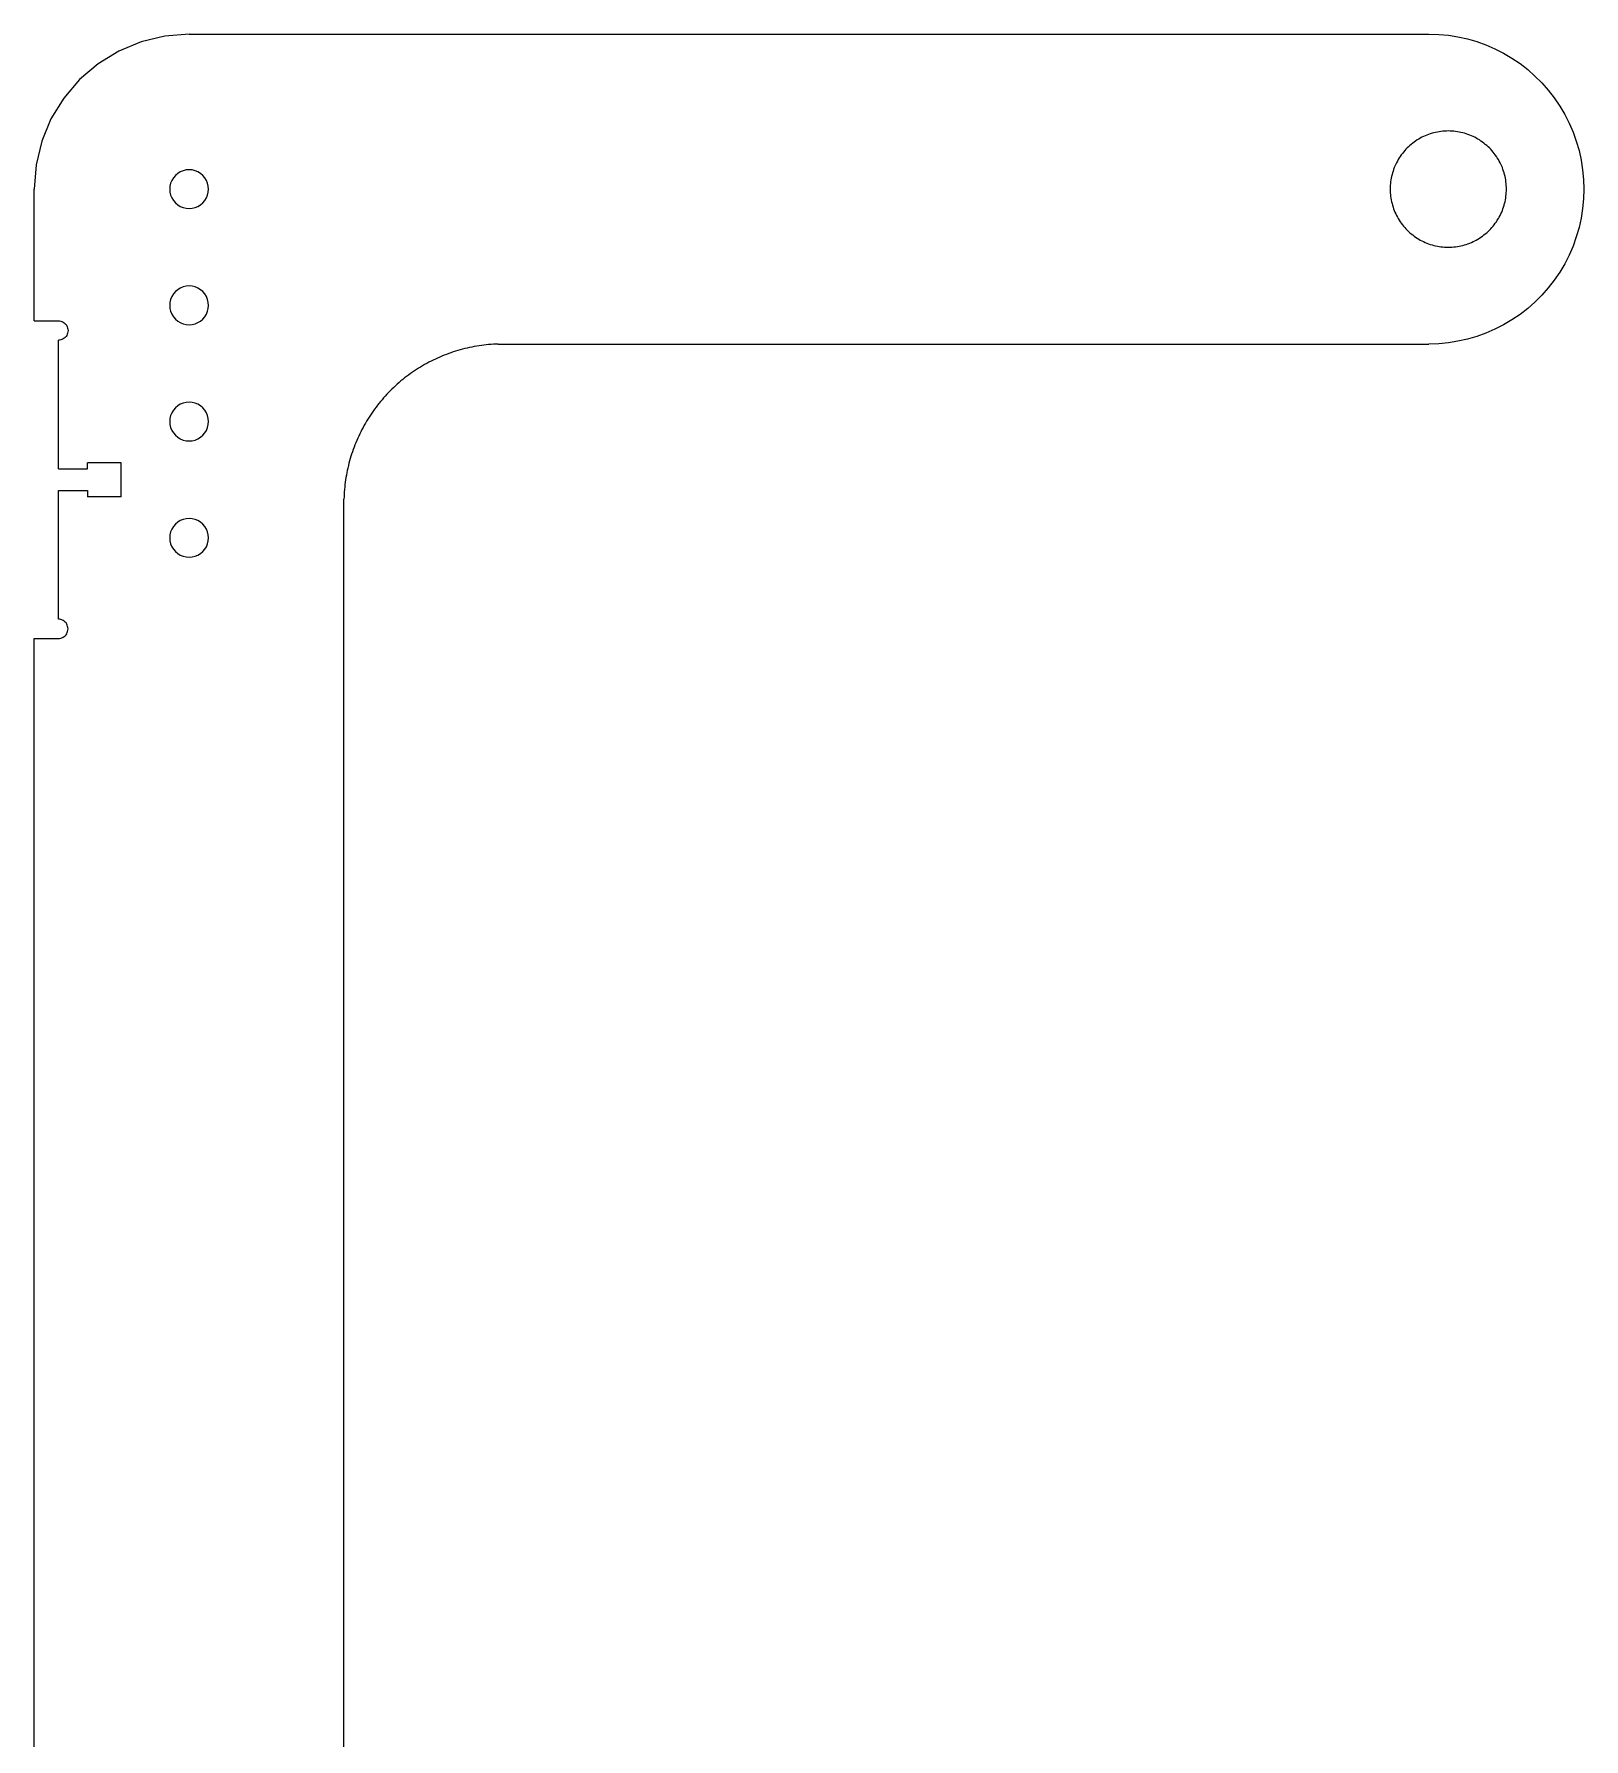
# Model space of a CAD drawing. Extents: x -54 to 50, y -44 to 48.
# Drawn here: x -27.79 to -7.79, y -21.77 to 0.23 of the extents above; entities that cross this region are included whole.
import ezdxf

# ---------------------------------------------------------------- set-up
doc = ezdxf.new("R2010")
doc.units = 0
doc.header["$MEASUREMENT"] = 0
doc.layers.get('0').update_dxf_attribs({"linetype": 'CONTINUOUS'})

msp = doc.modelspace()

# ---------------------------------------------------------------- linework, layer by layer
for p, q in [((-25.795, 0.232), (-26.108, 0.207)), ((-9.795, 0.233), (-9.669, 0.229)), ((-9.669, 0.229), (-9.544, 0.217)), ((-26.703, 0.014), (-26.97, -0.15)), ((-26.413, 0.134), (-26.703, 0.014)), ((-26.108, 0.207), (-26.413, 0.134)), ((-9.544, 0.217), (-9.42, 0.197)), ((-9.42, 0.197), (-9.297, 0.17)), ((-9.297, 0.17), (-9.177, 0.135)), ((-9.177, 0.135), (-9.059, 0.092)), ((-9.059, 0.092), (-8.943, 0.042)), ((-8.943, 0.042), (-8.831, -0.015)), ((-26.97, -0.15), (-27.209, -0.354)), ((-8.831, -0.015), (-8.723, -0.079)), ((-8.723, -0.079), (-8.619, -0.149)), ((-8.619, -0.149), (-8.52, -0.226)), ((-27.209, -0.354), (-27.413, -0.593)), ((-8.52, -0.226), (-8.426, -0.309)), ((-8.426, -0.309), (-8.337, -0.398)), ((-8.337, -0.398), (-8.254, -0.493)), ((-27.413, -0.593), (-27.577, -0.86)), ((-8.254, -0.493), (-8.177, -0.592)), ((-8.177, -0.592), (-8.106, -0.696)), ((-27.577, -0.86), (-27.697, -1.15)), ((-8.106, -0.696), (-8.042, -0.804)), ((-8.042, -0.804), (-7.985, -0.916)), ((-9.885, -1.099), (-9.906, -1.11)), ((-9.864, -1.089), (-9.885, -1.099)), ((-9.843, -1.079), (-9.864, -1.089)), ((-9.821, -1.07), (-9.843, -1.079)), ((-9.799, -1.062), (-9.821, -1.07)), ((-9.777, -1.054), (-9.799, -1.062)), ((-9.754, -1.047), (-9.777, -1.054)), ((-9.731, -1.041), (-9.754, -1.047)), ((-9.708, -1.036), (-9.731, -1.041)), ((-9.685, -1.031), (-9.708, -1.036)), ((-9.662, -1.027), (-9.685, -1.031)), ((-9.639, -1.023), (-9.662, -1.027)), ((-9.615, -1.021), (-9.639, -1.023)), ((-9.592, -1.019), (-9.615, -1.021)), ((-9.568, -1.018), (-9.592, -1.019)), ((-9.545, -1.017), (-9.568, -1.018)), ((-9.521, -1.018), (-9.545, -1.017)), ((-9.498, -1.019), (-9.521, -1.018)), ((-9.474, -1.021), (-9.498, -1.019)), ((-9.451, -1.023), (-9.474, -1.021)), ((-9.427, -1.027), (-9.451, -1.023)), ((-9.404, -1.031), (-9.427, -1.027)), ((-9.381, -1.036), (-9.404, -1.031)), ((-9.358, -1.041), (-9.381, -1.036)), ((-9.336, -1.047), (-9.358, -1.041)), ((-9.313, -1.054), (-9.336, -1.047)), ((-9.291, -1.062), (-9.313, -1.054)), ((-9.269, -1.07), (-9.291, -1.062)), ((-9.247, -1.079), (-9.269, -1.07)), ((-9.225, -1.089), (-9.247, -1.079)), ((-9.204, -1.099), (-9.225, -1.089)), ((-9.183, -1.11), (-9.204, -1.099)), ((-7.985, -0.916), (-7.935, -1.031)), ((-7.935, -1.031), (-7.893, -1.149)), ((-27.697, -1.15), (-27.77, -1.455)), ((-10.137, -1.308), (-10.152, -1.327)), ((-10.123, -1.289), (-10.137, -1.308)), ((-10.107, -1.271), (-10.123, -1.289)), ((-10.092, -1.254), (-10.107, -1.271)), ((-10.075, -1.237), (-10.092, -1.254)), ((-10.058, -1.221), (-10.075, -1.237)), ((-10.041, -1.205), (-10.058, -1.221)), ((-10.023, -1.19), (-10.041, -1.205)), ((-10.004, -1.175), (-10.023, -1.19)), ((-9.986, -1.161), (-10.004, -1.175)), ((-9.966, -1.147), (-9.986, -1.161)), ((-9.947, -1.134), (-9.966, -1.147)), ((-9.927, -1.122), (-9.947, -1.134)), ((-9.906, -1.11), (-9.927, -1.122)), ((-9.163, -1.122), (-9.183, -1.11)), ((-9.143, -1.134), (-9.163, -1.122)), ((-9.123, -1.147), (-9.143, -1.134)), ((-9.104, -1.161), (-9.123, -1.147)), ((-9.085, -1.175), (-9.104, -1.161)), ((-9.067, -1.19), (-9.085, -1.175)), ((-9.049, -1.205), (-9.067, -1.19)), ((-9.031, -1.221), (-9.049, -1.205)), ((-9.014, -1.237), (-9.031, -1.221)), ((-8.998, -1.254), (-9.014, -1.237)), ((-8.982, -1.271), (-8.998, -1.254)), ((-8.967, -1.289), (-8.982, -1.271)), ((-8.952, -1.308), (-8.967, -1.289)), ((-8.938, -1.327), (-8.952, -1.308)), ((-7.893, -1.149), (-7.858, -1.27)), ((-7.858, -1.27), (-7.83, -1.393)), ((-27.77, -1.455), (-27.795, -1.768)), ((-25.872, -1.53), (-25.908, -1.545)), ((-25.834, -1.521), (-25.872, -1.53)), ((-25.795, -1.518), (-25.834, -1.521)), ((-25.756, -1.521), (-25.795, -1.518)), ((-25.718, -1.53), (-25.756, -1.521)), ((-25.681, -1.545), (-25.718, -1.53)), ((-10.258, -1.536), (-10.265, -1.558)), ((-10.25, -1.513), (-10.258, -1.536)), ((-10.242, -1.491), (-10.25, -1.513)), ((-10.233, -1.47), (-10.242, -1.491)), ((-10.223, -1.448), (-10.233, -1.47)), ((-10.213, -1.427), (-10.223, -1.448)), ((-10.202, -1.406), (-10.213, -1.427)), ((-10.19, -1.386), (-10.202, -1.406)), ((-10.178, -1.366), (-10.19, -1.386)), ((-10.165, -1.346), (-10.178, -1.366)), ((-10.152, -1.327), (-10.165, -1.346)), ((-8.924, -1.346), (-8.938, -1.327)), ((-8.912, -1.366), (-8.924, -1.346)), ((-8.899, -1.386), (-8.912, -1.366)), ((-8.888, -1.406), (-8.899, -1.386)), ((-8.877, -1.427), (-8.888, -1.406)), ((-8.866, -1.448), (-8.877, -1.427)), ((-8.856, -1.47), (-8.866, -1.448)), ((-8.847, -1.491), (-8.856, -1.47)), ((-8.839, -1.513), (-8.847, -1.491)), ((-8.831, -1.536), (-8.839, -1.513)), ((-8.825, -1.558), (-8.831, -1.536)), ((-7.83, -1.393), (-7.811, -1.517)), ((-7.811, -1.517), (-7.799, -1.642)), ((-26.042, -1.729), (-26.045, -1.768)), ((-26.033, -1.691), (-26.042, -1.729)), ((-26.018, -1.655), (-26.033, -1.691)), ((-25.997, -1.621), (-26.018, -1.655)), ((-25.972, -1.591), (-25.997, -1.621)), ((-25.942, -1.566), (-25.972, -1.591)), ((-25.908, -1.545), (-25.942, -1.566)), ((-25.648, -1.566), (-25.681, -1.545)), ((-25.618, -1.591), (-25.648, -1.566)), ((-25.593, -1.621), (-25.618, -1.591)), ((-25.572, -1.655), (-25.593, -1.621)), ((-25.557, -1.691), (-25.572, -1.655)), ((-25.548, -1.729), (-25.557, -1.691)), ((-25.545, -1.768), (-25.548, -1.729)), ((-10.294, -1.744), (-10.295, -1.767)), ((-10.293, -1.72), (-10.294, -1.744)), ((-10.291, -1.697), (-10.293, -1.72)), ((-10.289, -1.673), (-10.291, -1.697)), ((-10.286, -1.65), (-10.289, -1.673)), ((-10.281, -1.627), (-10.286, -1.65)), ((-10.277, -1.604), (-10.281, -1.627)), ((-10.271, -1.581), (-10.277, -1.604)), ((-10.265, -1.558), (-10.271, -1.581)), ((-8.818, -1.581), (-8.825, -1.558)), ((-8.813, -1.604), (-8.818, -1.581)), ((-8.808, -1.627), (-8.813, -1.604)), ((-8.804, -1.65), (-8.808, -1.627)), ((-8.801, -1.673), (-8.804, -1.65)), ((-8.798, -1.697), (-8.801, -1.673)), ((-8.796, -1.72), (-8.798, -1.697)), ((-8.795, -1.744), (-8.796, -1.72)), ((-8.795, -1.767), (-8.795, -1.744)), ((-7.799, -1.642), (-7.795, -1.767)), ((-26.045, -1.768), (-26.042, -1.807)), ((-26.042, -1.807), (-26.033, -1.845)), ((-26.033, -1.845), (-26.018, -1.882)), ((-26.018, -1.882), (-25.997, -1.915)), ((-25.997, -1.915), (-25.972, -1.945)), ((-25.972, -1.945), (-25.942, -1.97)), ((-25.942, -1.97), (-25.908, -1.991)), ((-25.681, -1.991), (-25.648, -1.97)), ((-25.648, -1.97), (-25.618, -1.945)), ((-25.618, -1.945), (-25.593, -1.915)), ((-25.593, -1.915), (-25.572, -1.882)), ((-25.572, -1.882), (-25.557, -1.845)), ((-25.557, -1.845), (-25.548, -1.807)), ((-25.548, -1.807), (-25.545, -1.768)), ((-10.295, -1.767), (-10.294, -1.791)), ((-10.294, -1.791), (-10.293, -1.815)), ((-10.293, -1.815), (-10.291, -1.838)), ((-10.291, -1.838), (-10.289, -1.861)), ((-10.289, -1.861), (-10.286, -1.885)), ((-10.286, -1.885), (-10.281, -1.908)), ((-10.281, -1.908), (-10.277, -1.931)), ((-10.277, -1.931), (-10.271, -1.954)), ((-10.271, -1.954), (-10.265, -1.977)), ((-10.265, -1.977), (-10.258, -1.999)), ((-8.831, -1.999), (-8.825, -1.977)), ((-8.825, -1.977), (-8.818, -1.954)), ((-8.818, -1.954), (-8.813, -1.931)), ((-8.813, -1.931), (-8.808, -1.908)), ((-8.808, -1.908), (-8.804, -1.885)), ((-8.804, -1.885), (-8.801, -1.861)), ((-8.801, -1.861), (-8.798, -1.838)), ((-8.798, -1.838), (-8.796, -1.815)), ((-8.796, -1.815), (-8.795, -1.791)), ((-8.795, -1.791), (-8.795, -1.767)), ((-7.799, -1.893), (-7.811, -2.018)), ((-7.795, -1.767), (-7.799, -1.893)), ((-25.908, -1.991), (-25.872, -2.006)), ((-25.872, -2.006), (-25.834, -2.015)), ((-25.834, -2.015), (-25.795, -2.018)), ((-25.795, -2.018), (-25.756, -2.015)), ((-25.756, -2.015), (-25.718, -2.006)), ((-25.718, -2.006), (-25.681, -1.991)), ((-10.258, -1.999), (-10.25, -2.021)), ((-10.25, -2.021), (-10.242, -2.044)), ((-10.242, -2.044), (-10.233, -2.065)), ((-10.233, -2.065), (-10.223, -2.087)), ((-10.223, -2.087), (-10.213, -2.108)), ((-10.213, -2.108), (-10.202, -2.129)), ((-10.202, -2.129), (-10.19, -2.149)), ((-10.19, -2.149), (-10.178, -2.169)), ((-10.178, -2.169), (-10.165, -2.189)), ((-10.165, -2.189), (-10.152, -2.208)), ((-8.938, -2.208), (-8.924, -2.189)), ((-8.924, -2.189), (-8.912, -2.169)), ((-8.912, -2.169), (-8.899, -2.149)), ((-8.899, -2.149), (-8.888, -2.129)), ((-8.888, -2.129), (-8.877, -2.108)), ((-8.877, -2.108), (-8.866, -2.087)), ((-8.866, -2.087), (-8.856, -2.065)), ((-8.856, -2.065), (-8.847, -2.044)), ((-8.847, -2.044), (-8.839, -2.021)), ((-8.839, -2.021), (-8.831, -1.999)), ((-7.83, -2.142), (-7.858, -2.265)), ((-7.811, -2.018), (-7.83, -2.142)), ((-10.152, -2.208), (-10.137, -2.227)), ((-10.137, -2.227), (-10.123, -2.246)), ((-10.123, -2.246), (-10.107, -2.263)), ((-10.107, -2.263), (-10.092, -2.281)), ((-10.092, -2.281), (-10.075, -2.298)), ((-10.075, -2.298), (-10.058, -2.314)), ((-10.058, -2.314), (-10.041, -2.33)), ((-10.041, -2.33), (-10.023, -2.345)), ((-10.023, -2.345), (-10.004, -2.36)), ((-10.004, -2.36), (-9.986, -2.374)), ((-9.986, -2.374), (-9.966, -2.388)), ((-9.966, -2.388), (-9.947, -2.401)), ((-9.947, -2.401), (-9.927, -2.413)), ((-9.927, -2.413), (-9.906, -2.425)), ((-9.183, -2.425), (-9.163, -2.413)), ((-9.163, -2.413), (-9.143, -2.401)), ((-9.143, -2.401), (-9.123, -2.388)), ((-9.123, -2.388), (-9.104, -2.374)), ((-9.104, -2.374), (-9.085, -2.36)), ((-9.085, -2.36), (-9.067, -2.345)), ((-9.067, -2.345), (-9.049, -2.33)), ((-9.049, -2.33), (-9.031, -2.314)), ((-9.031, -2.314), (-9.014, -2.298)), ((-9.014, -2.298), (-8.998, -2.281)), ((-8.998, -2.281), (-8.982, -2.263)), ((-8.982, -2.263), (-8.967, -2.246)), ((-8.967, -2.246), (-8.952, -2.227)), ((-8.952, -2.227), (-8.938, -2.208)), ((-7.893, -2.385), (-7.935, -2.504)), ((-7.858, -2.265), (-7.893, -2.385)), ((-9.906, -2.425), (-9.885, -2.436)), ((-9.885, -2.436), (-9.864, -2.446)), ((-9.864, -2.446), (-9.843, -2.456)), ((-9.843, -2.456), (-9.821, -2.465)), ((-9.821, -2.465), (-9.799, -2.473)), ((-9.799, -2.473), (-9.777, -2.481)), ((-9.777, -2.481), (-9.754, -2.488)), ((-9.754, -2.488), (-9.731, -2.494)), ((-9.731, -2.494), (-9.708, -2.499)), ((-9.708, -2.499), (-9.685, -2.504)), ((-9.685, -2.504), (-9.662, -2.508)), ((-9.662, -2.508), (-9.639, -2.512)), ((-9.639, -2.512), (-9.615, -2.514)), ((-9.615, -2.514), (-9.592, -2.516)), ((-9.592, -2.516), (-9.568, -2.517)), ((-9.568, -2.517), (-9.545, -2.517)), ((-9.545, -2.517), (-9.521, -2.517)), ((-9.521, -2.517), (-9.498, -2.516)), ((-9.498, -2.516), (-9.474, -2.514)), ((-9.474, -2.514), (-9.451, -2.512)), ((-9.451, -2.512), (-9.427, -2.508)), ((-9.427, -2.508), (-9.404, -2.504)), ((-9.404, -2.504), (-9.381, -2.499)), ((-9.381, -2.499), (-9.358, -2.494)), ((-9.358, -2.494), (-9.336, -2.488)), ((-9.336, -2.488), (-9.313, -2.481)), ((-9.313, -2.481), (-9.291, -2.473)), ((-9.291, -2.473), (-9.269, -2.465)), ((-9.269, -2.465), (-9.247, -2.456)), ((-9.247, -2.456), (-9.225, -2.446)), ((-9.225, -2.446), (-9.204, -2.436)), ((-9.204, -2.436), (-9.183, -2.425)), ((-7.985, -2.619), (-8.042, -2.731)), ((-7.935, -2.504), (-7.985, -2.619)), ((-8.106, -2.839), (-8.177, -2.943)), ((-8.042, -2.731), (-8.106, -2.839)), ((-25.942, -3.066), (-25.972, -3.091)), ((-25.908, -3.045), (-25.942, -3.066)), ((-25.872, -3.03), (-25.908, -3.045)), ((-25.834, -3.021), (-25.872, -3.03)), ((-25.795, -3.018), (-25.834, -3.021)), ((-25.756, -3.021), (-25.795, -3.018)), ((-25.718, -3.03), (-25.756, -3.021)), ((-25.681, -3.045), (-25.718, -3.03)), ((-25.648, -3.066), (-25.681, -3.045)), ((-25.618, -3.091), (-25.648, -3.066)), ((-8.254, -3.042), (-8.337, -3.137)), ((-8.177, -2.943), (-8.254, -3.042)), ((-26.042, -3.229), (-26.045, -3.268)), ((-26.045, -3.268), (-26.042, -3.307)), ((-26.033, -3.191), (-26.042, -3.229)), ((-26.018, -3.155), (-26.033, -3.191)), ((-25.997, -3.121), (-26.018, -3.155)), ((-25.972, -3.091), (-25.997, -3.121)), ((-25.593, -3.121), (-25.618, -3.091)), ((-25.572, -3.155), (-25.593, -3.121)), ((-25.557, -3.191), (-25.572, -3.155)), ((-25.548, -3.229), (-25.557, -3.191)), ((-25.545, -3.268), (-25.548, -3.229)), ((-25.548, -3.307), (-25.545, -3.268)), ((-8.426, -3.225), (-8.52, -3.309)), ((-8.337, -3.137), (-8.426, -3.225)), ((-27.482, -3.468), (-27.466, -3.469)), ((-27.466, -3.469), (-27.45, -3.472)), ((-27.45, -3.472), (-27.435, -3.478)), ((-27.435, -3.478), (-27.42, -3.485)), ((-27.42, -3.485), (-27.406, -3.494)), ((-27.406, -3.494), (-27.394, -3.505)), ((-27.394, -3.505), (-27.383, -3.517)), ((-27.383, -3.517), (-27.374, -3.531)), ((-26.042, -3.307), (-26.033, -3.345)), ((-26.033, -3.345), (-26.018, -3.382)), ((-26.018, -3.382), (-25.997, -3.415)), ((-25.997, -3.415), (-25.972, -3.445)), ((-25.972, -3.445), (-25.942, -3.47)), ((-25.942, -3.47), (-25.908, -3.491)), ((-25.908, -3.491), (-25.872, -3.506)), ((-25.872, -3.506), (-25.834, -3.515)), ((-25.834, -3.515), (-25.795, -3.518)), ((-25.795, -3.518), (-25.756, -3.515)), ((-25.756, -3.515), (-25.718, -3.506)), ((-25.718, -3.506), (-25.681, -3.491)), ((-25.681, -3.491), (-25.648, -3.47)), ((-25.648, -3.47), (-25.618, -3.445)), ((-25.618, -3.445), (-25.593, -3.415)), ((-25.593, -3.415), (-25.572, -3.382)), ((-25.572, -3.382), (-25.557, -3.345)), ((-25.557, -3.345), (-25.548, -3.307)), ((-8.723, -3.456), (-8.831, -3.52)), ((-8.619, -3.386), (-8.723, -3.456)), ((-8.52, -3.309), (-8.619, -3.386)), ((-27.466, -3.717), (-27.482, -3.718)), ((-27.45, -3.714), (-27.466, -3.717)), ((-27.435, -3.709), (-27.45, -3.714)), ((-27.42, -3.701), (-27.435, -3.709)), ((-27.406, -3.692), (-27.42, -3.701)), ((-27.394, -3.681), (-27.406, -3.692)), ((-27.383, -3.669), (-27.394, -3.681)), ((-27.374, -3.656), (-27.383, -3.669)), ((-27.374, -3.531), (-27.367, -3.545)), ((-27.367, -3.641), (-27.374, -3.656)), ((-27.367, -3.545), (-27.362, -3.561)), ((-27.362, -3.625), (-27.367, -3.641)), ((-27.362, -3.561), (-27.358, -3.577)), ((-27.358, -3.609), (-27.362, -3.625)), ((-27.358, -3.577), (-27.357, -3.593)), ((-27.357, -3.593), (-27.358, -3.609)), ((-9.42, -3.732), (-9.544, -3.752)), ((-9.297, -3.705), (-9.42, -3.732)), ((-9.177, -3.67), (-9.297, -3.705)), ((-9.059, -3.627), (-9.177, -3.67)), ((-8.943, -3.577), (-9.059, -3.627)), ((-8.831, -3.52), (-8.943, -3.577)), ((-22.588, -3.948), (-22.616, -3.961)), ((-22.56, -3.935), (-22.588, -3.948)), ((-22.531, -3.923), (-22.56, -3.935)), ((-22.502, -3.911), (-22.531, -3.923)), ((-22.473, -3.9), (-22.502, -3.911)), ((-22.444, -3.889), (-22.473, -3.9)), ((-22.415, -3.879), (-22.444, -3.889)), ((-22.385, -3.869), (-22.415, -3.879)), ((-22.355, -3.859), (-22.385, -3.869)), ((-22.326, -3.85), (-22.355, -3.859)), ((-22.296, -3.842), (-22.326, -3.85)), ((-22.266, -3.834), (-22.296, -3.842)), ((-22.235, -3.826), (-22.266, -3.834)), ((-22.205, -3.819), (-22.235, -3.826)), ((-22.175, -3.812), (-22.205, -3.819)), ((-22.144, -3.806), (-22.175, -3.812)), ((-22.114, -3.8), (-22.144, -3.806)), ((-22.083, -3.795), (-22.114, -3.8)), ((-22.052, -3.79), (-22.083, -3.795)), ((-22.022, -3.785), (-22.052, -3.79)), ((-21.991, -3.781), (-22.022, -3.785)), ((-21.96, -3.778), (-21.991, -3.781)), ((-21.929, -3.775), (-21.96, -3.778)), ((-21.898, -3.772), (-21.929, -3.775)), ((-21.867, -3.77), (-21.898, -3.772)), ((-21.836, -3.769), (-21.867, -3.77)), ((-21.805, -3.767), (-21.836, -3.769)), ((-9.669, -3.764), (-9.795, -3.767)), ((-9.544, -3.752), (-9.669, -3.764)), ((-22.963, -4.167), (-22.988, -4.186)), ((-22.938, -4.149), (-22.963, -4.167)), ((-22.913, -4.131), (-22.938, -4.149)), ((-22.887, -4.114), (-22.913, -4.131)), ((-22.861, -4.097), (-22.887, -4.114)), ((-22.835, -4.08), (-22.861, -4.097)), ((-22.808, -4.064), (-22.835, -4.08)), ((-22.782, -4.048), (-22.808, -4.064)), ((-22.755, -4.032), (-22.782, -4.048)), ((-22.727, -4.017), (-22.755, -4.032)), ((-22.7, -4.002), (-22.727, -4.017)), ((-22.672, -3.988), (-22.7, -4.002)), ((-22.644, -3.974), (-22.672, -3.988)), ((-22.616, -3.961), (-22.644, -3.974)), ((-23.221, -4.393), (-23.242, -4.415)), ((-23.199, -4.371), (-23.221, -4.393)), ((-23.177, -4.349), (-23.199, -4.371)), ((-23.154, -4.327), (-23.177, -4.349)), ((-23.131, -4.306), (-23.154, -4.327)), ((-23.108, -4.285), (-23.131, -4.306)), ((-23.085, -4.265), (-23.108, -4.285)), ((-23.061, -4.244), (-23.085, -4.265)), ((-23.037, -4.225), (-23.061, -4.244)), ((-23.013, -4.205), (-23.037, -4.225)), ((-22.988, -4.186), (-23.013, -4.205)), ((-25.972, -4.591), (-25.997, -4.621)), ((-25.942, -4.566), (-25.972, -4.591)), ((-25.908, -4.545), (-25.942, -4.566)), ((-25.872, -4.53), (-25.908, -4.545)), ((-25.834, -4.521), (-25.872, -4.53)), ((-25.795, -4.518), (-25.834, -4.521)), ((-25.756, -4.521), (-25.795, -4.518)), ((-25.718, -4.53), (-25.756, -4.521)), ((-25.681, -4.545), (-25.718, -4.53)), ((-25.648, -4.566), (-25.681, -4.545)), ((-25.618, -4.591), (-25.648, -4.566)), ((-25.593, -4.621), (-25.618, -4.591)), ((-23.401, -4.607), (-23.419, -4.632)), ((-23.382, -4.582), (-23.401, -4.607)), ((-23.363, -4.557), (-23.382, -4.582)), ((-23.344, -4.533), (-23.363, -4.557)), ((-23.324, -4.509), (-23.344, -4.533)), ((-23.304, -4.485), (-23.324, -4.509)), ((-23.284, -4.461), (-23.304, -4.485)), ((-23.263, -4.438), (-23.284, -4.461)), ((-23.242, -4.415), (-23.263, -4.438)), ((-26.042, -4.729), (-26.045, -4.768)), ((-26.045, -4.768), (-26.042, -4.807)), ((-26.033, -4.691), (-26.042, -4.729)), ((-26.042, -4.807), (-26.033, -4.845)), ((-26.018, -4.655), (-26.033, -4.691)), ((-25.997, -4.621), (-26.018, -4.655)), ((-25.572, -4.655), (-25.593, -4.621)), ((-25.557, -4.691), (-25.572, -4.655)), ((-25.548, -4.729), (-25.557, -4.691)), ((-25.557, -4.845), (-25.548, -4.807)), ((-25.545, -4.768), (-25.548, -4.729)), ((-25.548, -4.807), (-25.545, -4.768)), ((-23.535, -4.816), (-23.55, -4.844)), ((-23.52, -4.789), (-23.535, -4.816)), ((-23.504, -4.762), (-23.52, -4.789)), ((-23.488, -4.736), (-23.504, -4.762)), ((-23.471, -4.71), (-23.488, -4.736)), ((-23.454, -4.683), (-23.471, -4.71)), ((-23.437, -4.658), (-23.454, -4.683)), ((-23.419, -4.632), (-23.437, -4.658)), ((-26.033, -4.845), (-26.018, -4.882)), ((-26.018, -4.882), (-25.997, -4.915)), ((-25.997, -4.915), (-25.972, -4.945)), ((-25.972, -4.945), (-25.942, -4.97)), ((-25.942, -4.97), (-25.908, -4.991)), ((-25.908, -4.991), (-25.872, -5.006)), ((-25.872, -5.006), (-25.834, -5.015)), ((-25.834, -5.015), (-25.795, -5.018)), ((-25.795, -5.018), (-25.756, -5.015)), ((-25.756, -5.015), (-25.718, -5.006)), ((-25.718, -5.006), (-25.681, -4.991)), ((-25.681, -4.991), (-25.648, -4.97)), ((-25.648, -4.97), (-25.618, -4.945)), ((-25.618, -4.945), (-25.593, -4.915)), ((-25.593, -4.915), (-25.572, -4.882)), ((-25.572, -4.882), (-25.557, -4.845)), ((-23.643, -5.04), (-23.655, -5.069)), ((-23.631, -5.012), (-23.643, -5.04)), ((-23.619, -4.983), (-23.631, -5.012)), ((-23.606, -4.955), (-23.619, -4.983)), ((-23.593, -4.927), (-23.606, -4.955)), ((-23.579, -4.899), (-23.593, -4.927)), ((-23.565, -4.871), (-23.579, -4.899)), ((-23.55, -4.844), (-23.565, -4.871)), ((-23.724, -5.276), (-23.732, -5.306)), ((-23.715, -5.246), (-23.724, -5.276)), ((-23.706, -5.216), (-23.715, -5.246)), ((-23.697, -5.187), (-23.706, -5.216)), ((-23.687, -5.157), (-23.697, -5.187)), ((-23.677, -5.128), (-23.687, -5.157)), ((-23.666, -5.098), (-23.677, -5.128)), ((-23.655, -5.069), (-23.666, -5.098)), ((-23.77, -5.489), (-23.775, -5.52)), ((-23.765, -5.458), (-23.77, -5.489)), ((-23.759, -5.427), (-23.765, -5.458)), ((-23.753, -5.397), (-23.759, -5.427)), ((-23.746, -5.367), (-23.753, -5.397)), ((-23.739, -5.336), (-23.746, -5.367)), ((-23.732, -5.306), (-23.739, -5.336)), ((-23.793, -5.705), (-23.795, -5.736)), ((-23.792, -5.674), (-23.793, -5.705)), ((-23.789, -5.643), (-23.792, -5.674)), ((-23.786, -5.612), (-23.789, -5.643)), ((-23.783, -5.581), (-23.786, -5.612)), ((-23.779, -5.55), (-23.783, -5.581)), ((-23.775, -5.52), (-23.779, -5.55)), ((-23.795, -5.736), (-23.796, -5.767)), ((-26.018, -6.155), (-26.033, -6.191)), ((-25.997, -6.121), (-26.018, -6.155)), ((-25.972, -6.091), (-25.997, -6.121)), ((-25.942, -6.066), (-25.972, -6.091)), ((-25.908, -6.045), (-25.942, -6.066)), ((-25.872, -6.03), (-25.908, -6.045)), ((-25.834, -6.021), (-25.872, -6.03)), ((-25.795, -6.018), (-25.834, -6.021)), ((-25.756, -6.021), (-25.795, -6.018)), ((-25.718, -6.03), (-25.756, -6.021)), ((-25.681, -6.045), (-25.718, -6.03)), ((-25.648, -6.066), (-25.681, -6.045)), ((-25.618, -6.091), (-25.648, -6.066)), ((-25.593, -6.121), (-25.618, -6.091)), ((-25.572, -6.155), (-25.593, -6.121)), ((-25.557, -6.191), (-25.572, -6.155)), ((-26.042, -6.229), (-26.045, -6.268)), ((-26.045, -6.268), (-26.042, -6.307)), ((-26.033, -6.191), (-26.042, -6.229)), ((-26.042, -6.307), (-26.033, -6.345)), ((-26.033, -6.345), (-26.018, -6.382)), ((-25.572, -6.382), (-25.557, -6.345)), ((-25.548, -6.229), (-25.557, -6.191)), ((-25.557, -6.345), (-25.548, -6.307)), ((-25.545, -6.268), (-25.548, -6.229)), ((-25.548, -6.307), (-25.545, -6.268)), ((-26.018, -6.382), (-25.997, -6.415)), ((-25.997, -6.415), (-25.972, -6.445)), ((-25.972, -6.445), (-25.942, -6.47)), ((-25.942, -6.47), (-25.908, -6.491)), ((-25.908, -6.491), (-25.872, -6.506)), ((-25.872, -6.506), (-25.834, -6.515)), ((-25.834, -6.515), (-25.795, -6.518)), ((-25.795, -6.518), (-25.756, -6.515)), ((-25.756, -6.515), (-25.718, -6.506)), ((-25.718, -6.506), (-25.681, -6.491)), ((-25.681, -6.491), (-25.648, -6.47)), ((-25.648, -6.47), (-25.618, -6.445)), ((-25.618, -6.445), (-25.593, -6.415)), ((-25.593, -6.415), (-25.572, -6.382)), ((-27.466, -7.319), (-27.482, -7.318)), ((-27.45, -7.322), (-27.466, -7.319)), ((-27.435, -7.328), (-27.45, -7.322)), ((-27.42, -7.335), (-27.435, -7.328)), ((-27.406, -7.344), (-27.42, -7.335)), ((-27.394, -7.355), (-27.406, -7.344)), ((-27.383, -7.367), (-27.394, -7.355)), ((-27.374, -7.381), (-27.383, -7.367)), ((-27.367, -7.395), (-27.374, -7.381)), ((-27.362, -7.411), (-27.367, -7.395)), ((-27.367, -7.491), (-27.362, -7.475)), ((-27.358, -7.427), (-27.362, -7.411)), ((-27.362, -7.475), (-27.358, -7.459)), ((-27.357, -7.443), (-27.358, -7.427)), ((-27.358, -7.459), (-27.357, -7.443)), ((-27.482, -7.568), (-27.466, -7.567)), ((-27.466, -7.567), (-27.45, -7.564)), ((-27.45, -7.564), (-27.435, -7.559)), ((-27.435, -7.559), (-27.42, -7.551)), ((-27.42, -7.551), (-27.406, -7.542)), ((-27.406, -7.542), (-27.394, -7.531)), ((-27.394, -7.531), (-27.383, -7.519)), ((-27.383, -7.519), (-27.374, -7.506)), ((-27.374, -7.506), (-27.367, -7.491))]:
    msp.add_line(p, q)
at = {"color": 1}
for p, q in [((-25.795, 0.232), (-9.795, 0.233)), ((-27.795, -3.468), (-27.482, -3.468)), ((-21.805, -3.767), (-9.795, -3.767)), ((-27.482, -5.377), (-27.107, -5.377)), ((-26.67, -5.299), (-27.107, -5.299)), ((-27.482, -5.659), (-27.107, -5.659)), ((-26.67, -5.737), (-27.107, -5.737)), ((-27.795, -7.568), (-27.482, -7.568))]:
    msp.add_line(p, q, dxfattribs=at)
at = {"color": 3}
for p, q in [((-27.795, -3.468), (-27.795, -1.768)), ((-27.482, -5.377), (-27.482, -3.718)), ((-27.107, -5.377), (-27.107, -5.299)), ((-26.67, -5.737), (-26.67, -5.299)), ((-27.482, -7.318), (-27.482, -5.659)), ((-27.107, -5.659), (-27.107, -5.737)), ((-23.796, -37.767), (-23.796, -5.767)), ((-27.795, -39.22), (-27.795, -7.568))]:
    msp.add_line(p, q, dxfattribs=at)

doc.saveas('drawing.dxf')
